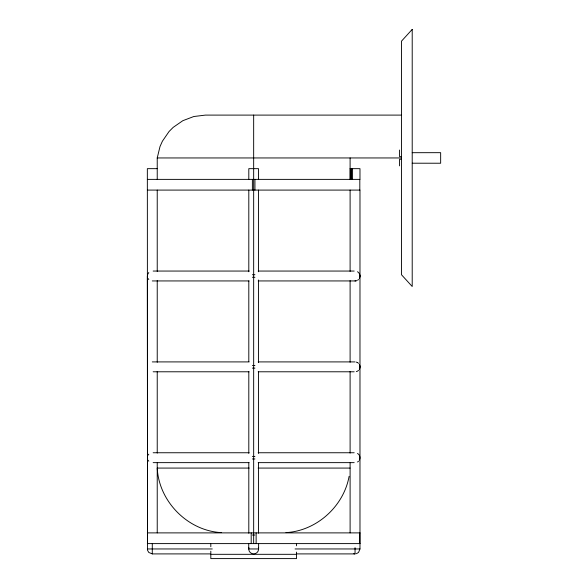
<?xml version="1.0" encoding="UTF-8"?>
<svg xmlns="http://www.w3.org/2000/svg" width="588" height="588" viewBox="0 0 588 588"><rect width="100%" height="100%" fill="white"/><g stroke="black" fill="none" stroke-linecap="round" stroke-linejoin="round"><path stroke-width="0.88" d="M359.812 368.125A4.939 4.939 0 0 1 359.319 369.315L359.981 366.846L359.334 364.376A4.939 4.939 0 0 1 359.812 365.567M147.514 190.086L359.981 190.086L359.981 548.957L358.533 552.455L356.321 553.734M157.231 179.377L157.231 157.952L160.002 146.552L162.406 141.186L169.05 131.521L173.195 127.361L182.839 120.687L193.805 116.52L205.447 115.101L401.501 115.101M349.103 476.324C343.686 506.422 316.587 530.913 285.959 532.618M147.514 274.714L148.793 272.501M148.007 455.222L148.793 454.201M401.501 156.584L399.575 156.702L399.575 150.036M412.225 152.696L440.655 152.674L440.655 163.229L412.225 163.207M157.231 157.952L401.501 157.952M157.231 168.66L147.345 168.66L147.514 550.236L148.793 552.455L152.285 553.903L210.813 553.903L210.813 551.206M350.103 168.66L359.981 168.66L359.981 179.377L147.345 179.377M153.152 271.053L249.143 271.053M258.191 271.053L354.182 271.053M252.406 274.714L254.92 274.714M147.345 275.993L147.514 543.606M252.406 277.271L254.92 277.271M152.285 280.939L249.143 280.939M258.191 280.939L355.042 280.939A4.939 4.939 0 0 0 356.321 280.77M152.285 361.907L249.143 361.907M258.191 361.907L355.042 361.907M252.406 365.567L254.92 365.567M252.406 368.125L254.92 368.125M153.152 371.785L249.143 371.785M258.191 371.785L354.182 371.785M153.152 452.753L249.143 452.753M258.191 452.753L354.182 452.753M252.406 456.413L254.92 456.413M252.406 458.971L254.92 458.971M153.152 462.638L249.143 462.638M258.191 462.638L354.182 462.638M249.209 468.077L157.231 468.077C158.892 501.557 187.851 530.861 221.367 532.618M258.125 468.077L350.103 468.077M147.345 532.89L359.981 532.89M252.406 535.036L254.92 535.036M147.345 543.606L359.981 543.606M147.345 548.957L212.275 548.957M295.058 548.957L359.981 548.957M355.042 547.678L355.042 553.903L296.514 553.903L296.514 552.103M401.501 159.319L399.575 159.201L399.575 165.867M353.763 553.734L355.042 553.903M356.218 362.076L357.386 362.568M148.007 278.469L148.793 279.491M148.007 460.169L148.793 461.19M359.812 179.377L359.812 190.086M359.812 532.89L359.812 543.606M352.572 168.66L352.572 179.377M351.55 168.66L351.55 179.377M350.764 168.66L350.764 179.377M350.272 168.66L350.272 179.377M350.103 157.952L350.103 179.377M350.103 190.086L350.103 271.428M350.103 280.586L350.103 362.259M350.103 371.432L350.103 453.105M350.103 462.888L350.103 532.89M296.514 544.018L296.514 545.811M258.61 543.606L258.61 548.957L248.724 548.957L248.724 543.606M258.522 179.377L258.522 168.66L248.805 168.66L248.805 179.377M258.522 190.086L258.522 271.737M258.522 279.991L258.522 362.561M258.522 371.734L258.522 453.385M258.522 462.558L258.522 533.198M256.133 532.89L256.133 543.606M254.942 179.377L254.942 190.086M253.663 115.101L253.663 543.606M252.384 179.377L252.384 190.086M251.194 532.89L251.194 543.606M248.805 190.086L248.805 271.737M248.805 280.91L248.805 361.642M248.805 371.734L248.805 453.385M248.805 462.558L248.805 533.198M210.813 544.018L210.813 546.715M157.231 190.086L157.231 271.428M157.231 280.586L157.231 362.259M157.231 371.432L157.231 453.105M157.231 462.888L157.231 532.89M152.285 543.606L152.285 553.903M357.511 453.414A4.939 4.939 0 0 1 359.319 460.169M358.533 461.19A4.939 4.939 0 0 1 357.511 461.977M356.218 280.77A4.873 4.829 -90 0 1 354.961 280.939M258.441 547.678A4.939 4.939 0 0 1 253.663 553.903A4.939 4.939 0 0 1 248.893 547.678M359.65 365.567A4.969 4.925 -90 0 1 359.65 368.125M358.533 370.337A4.939 4.939 0 0 1 356.321 371.616M357.511 362.568A4.939 4.939 0 0 1 358.533 363.355M359.65 274.721A4.969 4.925 -90 0 1 359.65 277.271M357.511 271.715A4.939 4.939 0 0 1 359.319 278.469M358.533 279.491A4.939 4.939 0 0 1 357.511 280.278M412.21 29.4L401.501 41.145L401.501 274.75L412.21 286.503L412.21 29.4M296.514 554.315L210.813 554.315L210.813 558.6L296.514 558.6L296.514 554.315"/></g></svg>
